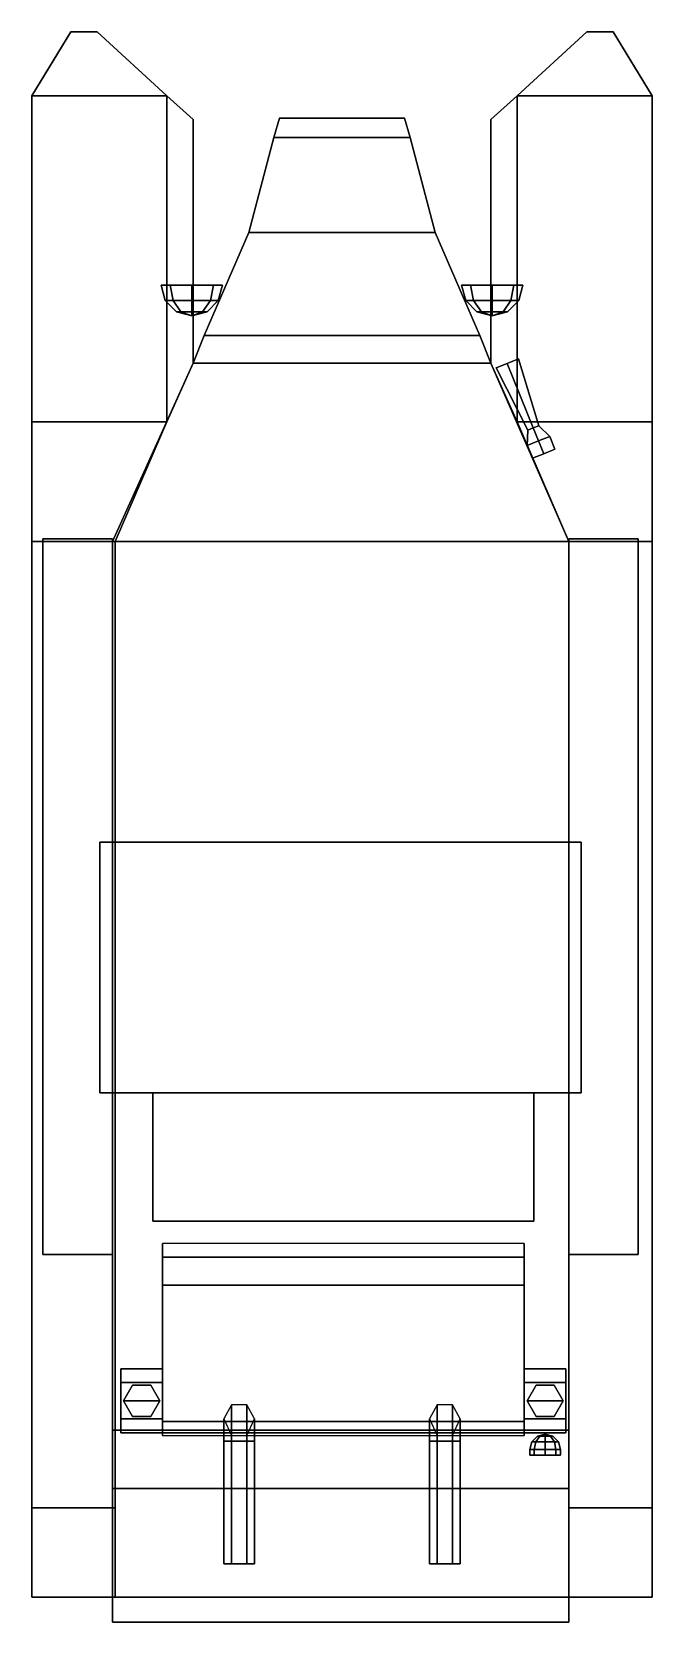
# Model space of a CAD drawing. Extents: x -1.11 to 1.11, y -2.92 to 2.79.
import ezdxf

# ---------------------------------------------------------------- set-up
doc = ezdxf.new("R2010")
doc.units = 0
doc.layers.get('0').update_dxf_attribs({"linetype": 'CONTINUOUS'})
doc.layers.add('MUDGUARD', color=5, linetype='CONTINUOUS')

msp = doc.modelspace()

# ---------------------------------------------------------------- linework, layer by layer
for points in [[(-0.225, 2.48, 0.56), (-0.245, 2.41, 0.47), (-0.245, 2.41, 0.74), (-0.225, 2.48, 0.64)], [(0.225, 2.48, 0.56), (0.245, 2.41, 0.47), (-0.245, 2.41, 0.47), (-0.225, 2.48, 0.56)], [(-0.225, 2.48, 0.64), (-0.245, 2.41, 0.74), (0.245, 2.41, 0.74), (0.225, 2.48, 0.64)], [(0.225, 2.48, 0.64), (0.225, 2.48, 0.56), (-0.225, 2.48, 0.56), (-0.225, 2.48, 0.64)], [(0.245, 2.41, 0.74), (0.245, 2.41, 0.47), (0.225, 2.48, 0.56), (0.225, 2.48, 0.64)], [(-0.245, 2.41, 0.47), (-0.335, 2.07, 0.33), (-0.335, 2.07, 0.92), (-0.245, 2.41, 0.74)], [(0.245, 2.41, 0.47), (0.335, 2.07, 0.33), (-0.335, 2.07, 0.33), (-0.245, 2.41, 0.47)], [(-0.245, 2.41, 0.74), (-0.335, 2.07, 0.92), (0.335, 2.07, 0.92), (0.245, 2.41, 0.74)], [(0.335, 2.07, 0.92), (0.335, 2.07, 0.33), (0.245, 2.41, 0.47), (0.245, 2.41, 0.74)], [(-0.335, 2.07, 0.33), (-0.495, 1.7, 0.33), (-0.495, 1.7, 1.18), (-0.335, 2.07, 0.92)], [(0.335, 2.07, 0.33), (0.495, 1.7, 0.33), (-0.495, 1.7, 0.33), (-0.335, 2.07, 0.33)], [(-0.335, 2.07, 0.92), (-0.495, 1.7, 1.18), (0.495, 1.7, 1.18), (0.335, 2.07, 0.92)], [(0.495, 1.7, 1.18), (0.495, 1.7, 0.33), (0.335, 2.07, 0.33), (0.335, 2.07, 0.92)], [(-0.4622, 1.88, 1.1028), (-0.43, 1.88, 1.025), (-0.6178, 1.88, 0.9472), (-0.65, 1.88, 1.025)], [(-0.54, 1.88, 1.135), (-0.4622, 1.88, 1.1028), (-0.65, 1.88, 1.025), (-0.6178, 1.88, 1.1028)], [(-0.6074, 1.825, 1.0924), (-0.6178, 1.88, 1.1028), (-0.65, 1.88, 1.025), (-0.6353, 1.825, 1.025)], [(-0.6353, 1.825, 1.025), (-0.65, 1.88, 1.025), (-0.6178, 1.88, 0.9472), (-0.6074, 1.825, 0.9576)], [(-0.43, 1.88, 1.025), (-0.4622, 1.88, 0.9472), (-0.54, 1.88, 0.915), (-0.6178, 1.88, 0.9472)], [(-0.6074, 1.825, 0.9576), (-0.6178, 1.88, 0.9472), (-0.54, 1.88, 0.915), (-0.54, 1.825, 0.9297)], [(-0.54, 1.825, 1.1203), (-0.54, 1.88, 1.135), (-0.6178, 1.88, 1.1028), (-0.6074, 1.825, 1.0924)], [(-0.54, 1.825, 0.9297), (-0.54, 1.88, 0.915), (-0.4622, 1.88, 0.9472), (-0.4726, 1.825, 0.9576)], [(-0.4726, 1.825, 1.0924), (-0.4622, 1.88, 1.1028), (-0.54, 1.88, 1.135), (-0.54, 1.825, 1.1203)], [(-0.4447, 1.825, 1.025), (-0.43, 1.88, 1.025), (-0.4622, 1.88, 1.1028), (-0.4726, 1.825, 1.0924)], [(-0.4726, 1.825, 0.9576), (-0.4622, 1.88, 0.9472), (-0.43, 1.88, 1.025), (-0.4447, 1.825, 1.025)], [(0.4447, 1.825, 1.025), (0.43, 1.88, 1.025), (0.4622, 1.88, 0.9472), (0.4726, 1.825, 0.9576)], [(0.4726, 1.825, 1.0924), (0.4622, 1.88, 1.1028), (0.43, 1.88, 1.025), (0.4447, 1.825, 1.025)], [(0.54, 1.88, 1.135), (0.6178, 1.88, 1.1028), (0.43, 1.88, 1.025), (0.4622, 1.88, 1.1028)], [(0.6178, 1.88, 1.1028), (0.65, 1.88, 1.025), (0.4622, 1.88, 0.9472), (0.43, 1.88, 1.025)], [(0.4726, 1.825, 0.9576), (0.4622, 1.88, 0.9472), (0.54, 1.88, 0.915), (0.54, 1.825, 0.9297)], [(0.54, 1.825, 1.1203), (0.54, 1.88, 1.135), (0.4622, 1.88, 1.1028), (0.4726, 1.825, 1.0924)], [(0.65, 1.88, 1.025), (0.6178, 1.88, 0.9472), (0.54, 1.88, 0.915), (0.4622, 1.88, 0.9472)], [(0.54, 1.825, 0.9297), (0.54, 1.88, 0.915), (0.6178, 1.88, 0.9472), (0.6074, 1.825, 0.9576)], [(0.6074, 1.825, 1.0924), (0.6178, 1.88, 1.1028), (0.54, 1.88, 1.135), (0.54, 1.825, 1.1203)], [(0.6074, 1.825, 0.9576), (0.6178, 1.88, 0.9472), (0.65, 1.88, 1.025), (0.6353, 1.825, 1.025)], [(0.6353, 1.825, 1.025), (0.65, 1.88, 1.025), (0.6178, 1.88, 1.1028), (0.6074, 1.825, 1.0924)], [(-0.5789, 1.7847, 1.0639), (-0.6074, 1.825, 1.0924), (-0.6353, 1.825, 1.025), (-0.595, 1.7847, 1.025)], [(-0.595, 1.7847, 1.025), (-0.6353, 1.825, 1.025), (-0.6074, 1.825, 0.9576), (-0.5789, 1.7847, 0.9861)], [(-0.5789, 1.7847, 0.9861), (-0.6074, 1.825, 0.9576), (-0.54, 1.825, 0.9297), (-0.54, 1.7847, 0.97)], [(-0.54, 1.7847, 1.08), (-0.54, 1.825, 1.1203), (-0.6074, 1.825, 1.0924), (-0.5789, 1.7847, 1.0639)], [(-0.54, 1.77, 1.025), (-0.5789, 1.7847, 1.0639), (-0.595, 1.7847, 1.025), (-0.54, 1.77, 1.025)], [(-0.54, 1.77, 1.025), (-0.595, 1.7847, 1.025), (-0.5789, 1.7847, 0.9861), (-0.54, 1.77, 1.025)], [(-0.54, 1.77, 1.025), (-0.54, 1.7847, 1.08), (-0.5789, 1.7847, 1.0639), (-0.54, 1.77, 1.025)], [(-0.54, 1.77, 1.025), (-0.5789, 1.7847, 0.9861), (-0.54, 1.7847, 0.97), (-0.54, 1.77, 1.025)], [(-0.54, 1.7847, 0.97), (-0.54, 1.825, 0.9297), (-0.4726, 1.825, 0.9576), (-0.5011, 1.7847, 0.9861)], [(-0.5011, 1.7847, 1.0639), (-0.4726, 1.825, 1.0924), (-0.54, 1.825, 1.1203), (-0.54, 1.7847, 1.08)], [(-0.54, 1.77, 1.025), (-0.5011, 1.7847, 1.0639), (-0.54, 1.7847, 1.08), (-0.54, 1.77, 1.025)], [(-0.54, 1.77, 1.025), (-0.485, 1.7847, 1.025), (-0.5011, 1.7847, 1.0639), (-0.54, 1.77, 1.025)], [(-0.54, 1.77, 1.025), (-0.5011, 1.7847, 0.9861), (-0.485, 1.7847, 1.025), (-0.54, 1.77, 1.025)], [(-0.54, 1.77, 1.025), (-0.54, 1.7847, 0.97), (-0.5011, 1.7847, 0.9861), (-0.54, 1.77, 1.025)], [(-0.485, 1.7847, 1.025), (-0.4447, 1.825, 1.025), (-0.4726, 1.825, 1.0924), (-0.5011, 1.7847, 1.0639)], [(-0.5011, 1.7847, 0.9861), (-0.4726, 1.825, 0.9576), (-0.4447, 1.825, 1.025), (-0.485, 1.7847, 1.025)], [(0.485, 1.7847, 1.025), (0.4447, 1.825, 1.025), (0.4726, 1.825, 0.9576), (0.5011, 1.7847, 0.9861)], [(0.5011, 1.7847, 1.0639), (0.4726, 1.825, 1.0924), (0.4447, 1.825, 1.025), (0.485, 1.7847, 1.025)], [(0.5011, 1.7847, 0.9861), (0.4726, 1.825, 0.9576), (0.54, 1.825, 0.9297), (0.54, 1.7847, 0.97)], [(0.54, 1.7847, 1.08), (0.54, 1.825, 1.1203), (0.4726, 1.825, 1.0924), (0.5011, 1.7847, 1.0639)], [(0.54, 1.77, 1.025), (0.485, 1.7847, 1.025), (0.5011, 1.7847, 0.9861), (0.54, 1.77, 1.025)], [(0.54, 1.77, 1.025), (0.5011, 1.7847, 1.0639), (0.485, 1.7847, 1.025), (0.54, 1.77, 1.025)], [(0.54, 1.77, 1.025), (0.5011, 1.7847, 0.9861), (0.54, 1.7847, 0.97), (0.54, 1.77, 1.025)], [(0.54, 1.77, 1.025), (0.54, 1.7847, 1.08), (0.5011, 1.7847, 1.0639), (0.54, 1.77, 1.025)], [(0.54, 1.7847, 0.97), (0.54, 1.825, 0.9297), (0.6074, 1.825, 0.9576), (0.5789, 1.7847, 0.9861)], [(0.5789, 1.7847, 1.0639), (0.6074, 1.825, 1.0924), (0.54, 1.825, 1.1203), (0.54, 1.7847, 1.08)], [(0.54, 1.77, 1.025), (0.54, 1.7847, 0.97), (0.5789, 1.7847, 0.9861), (0.54, 1.77, 1.025)], [(0.54, 1.77, 1.025), (0.5789, 1.7847, 0.9861), (0.595, 1.7847, 1.025), (0.54, 1.77, 1.025)], [(0.54, 1.77, 1.025), (0.595, 1.7847, 1.025), (0.5789, 1.7847, 1.0639), (0.54, 1.77, 1.025)], [(0.54, 1.77, 1.025), (0.5789, 1.7847, 1.0639), (0.54, 1.7847, 1.08), (0.54, 1.77, 1.025)], [(0.5789, 1.7847, 0.9861), (0.6074, 1.825, 0.9576), (0.6353, 1.825, 1.025), (0.595, 1.7847, 1.025)], [(0.595, 1.7847, 1.025), (0.6353, 1.825, 1.025), (0.6074, 1.825, 1.0924), (0.5789, 1.7847, 1.0639)], [(-0.495, 1.7, 0.33), (-0.535, 1.6, 0.33), (-0.535, 1.6, 1.5), (-0.495, 1.7, 1.18)], [(0.495, 1.7, 0.33), (0.535, 1.6, 0.33), (-0.535, 1.6, 0.33), (-0.495, 1.7, 0.33)], [(-0.495, 1.7, 1.18), (-0.535, 1.6, 1.5), (0.535, 1.6, 1.5), (0.495, 1.7, 1.18)], [(0.535, 1.6, 1.5), (0.535, 1.6, 0.33), (0.495, 1.7, 0.33), (0.495, 1.7, 1.18)], [(-0.535, 1.6, 0.33), (-0.825, 0.96, 0.33), (-0.825, 0.96, 1.5), (-0.535, 1.6, 1.5)], [(0.535, 1.6, 0.33), (0.815, 0.96, 0.33), (-0.825, 0.96, 0.33), (-0.535, 1.6, 0.33)], [(-0.535, 1.6, 1.5), (-0.825, 0.96, 1.5), (0.815, 0.96, 1.5), (0.535, 1.6, 1.5)], [(0.815, 0.96, 1.5), (0.815, 0.96, 0.33), (0.535, 1.6, 0.33), (0.535, 1.6, 1.5)], [(0.5939, 1.5995, 1.375), (0.5939, 1.5995, 1.275), (0.5537, 1.5833, 1.3), (0.5537, 1.5833, 1.35)], [(0.5537, 1.5833, 1.3), (0.5939, 1.5995, 1.275), (0.6875, 1.3677, 1.3), (0.6675, 1.3596, 1.3125)], [(0.5939, 1.5995, 1.375), (0.5537, 1.5833, 1.35), (0.6675, 1.3596, 1.3375), (0.6875, 1.3677, 1.35)], [(0.634, 1.6157, 1.35), (0.634, 1.6157, 1.3), (0.5939, 1.5995, 1.275), (0.5939, 1.5995, 1.375)], [(0.634, 1.6157, 1.35), (0.5939, 1.5995, 1.375), (0.6875, 1.3677, 1.35), (0.7076, 1.3758, 1.3375)], [(0.5939, 1.5995, 1.275), (0.634, 1.6157, 1.3), (0.7076, 1.3758, 1.3125), (0.6875, 1.3677, 1.3)], [(0.634, 1.6157, 1.3), (0.634, 1.6157, 1.35), (0.7076, 1.3758, 1.3375), (0.7076, 1.3758, 1.3125)], [(0.5537, 1.5833, 1.35), (0.5537, 1.5833, 1.3), (0.6675, 1.3596, 1.3125), (0.6675, 1.3596, 1.3375)], [(0.7464, 1.3376, 1.3), (0.7063, 1.3214, 1.275), (0.6875, 1.3677, 1.3), (0.7076, 1.3758, 1.3125)], [(0.7063, 1.3214, 1.375), (0.7464, 1.3376, 1.35), (0.7076, 1.3758, 1.3375), (0.6875, 1.3677, 1.35)], [(0.7464, 1.3376, 1.35), (0.7464, 1.3376, 1.3), (0.7076, 1.3758, 1.3125), (0.7076, 1.3758, 1.3375)], [(0.6661, 1.3051, 1.35), (0.7063, 1.3214, 1.375), (0.6875, 1.3677, 1.35), (0.6675, 1.3596, 1.3375)], [(0.7063, 1.3214, 1.275), (0.6661, 1.3051, 1.3), (0.6675, 1.3596, 1.3125), (0.6875, 1.3677, 1.3)], [(0.6661, 1.3051, 1.3), (0.6661, 1.3051, 1.35), (0.6675, 1.3596, 1.3375), (0.6675, 1.3596, 1.3125)], [(0.6661, 1.3051, 1.3), (0.7063, 1.3214, 1.275), (0.725, 1.275, 1.275), (0.6849, 1.2588, 1.3)], [(0.7063, 1.3214, 1.375), (0.6661, 1.3051, 1.35), (0.6849, 1.2588, 1.35), (0.725, 1.275, 1.375)], [(0.7464, 1.3376, 1.35), (0.7063, 1.3214, 1.375), (0.725, 1.275, 1.375), (0.7651, 1.2912, 1.35)], [(0.7063, 1.3214, 1.275), (0.7464, 1.3376, 1.3), (0.7651, 1.2912, 1.3), (0.725, 1.275, 1.275)], [(0.7464, 1.3376, 1.3), (0.7464, 1.3376, 1.35), (0.7651, 1.2912, 1.35), (0.7651, 1.2912, 1.3)], [(0.6661, 1.3051, 1.35), (0.6661, 1.3051, 1.3), (0.6849, 1.2588, 1.3), (0.6849, 1.2588, 1.35)], [(0.725, 1.275, 1.275), (0.725, 1.275, 1.375), (0.6849, 1.2588, 1.35), (0.6849, 1.2588, 1.3)], [(0.7651, 1.2912, 1.3), (0.7651, 1.2912, 1.35), (0.725, 1.275, 1.375), (0.725, 1.275, 1.275)], [(-1.075, 0.97, 1.37), (-1.075, 0.97, 1.22), (-1.075, -1.6, 1.22), (-1.075, -1.6, 1.37)], [(-0.825, 0.97, 1.37), (-0.825, 0.97, 1.22), (-1.075, 0.97, 1.22), (-1.075, 0.97, 1.37)], [(-1.075, -1.6, 1.37), (-0.825, -1.6, 1.37), (-0.825, 0.97, 1.37), (-1.075, 0.97, 1.37)], [(-0.825, 0.96, 0.33), (-0.825, -2.23, 0.33), (-0.825, -2.44, 1.5), (-0.825, 0.96, 1.5)], [(0.815, 0.96, 0.33), (0.815, -2.23, 0.33), (-0.825, -2.23, 0.33), (-0.825, 0.96, 0.33)], [(-0.825, 0.96, 1.5), (-0.825, -2.44, 1.5), (0.815, -2.44, 1.5), (0.815, 0.96, 1.5)], [(1.065, 0.97, 1.37), (0.815, 0.97, 1.37), (0.815, -1.6, 1.37), (1.065, -1.6, 1.37)], [(1.065, 0.97, 1.22), (0.815, 0.97, 1.22), (0.815, 0.97, 1.37), (1.065, 0.97, 1.37)], [(0.815, -2.44, 1.5), (0.815, -2.23, 0.33), (0.815, 0.96, 0.33), (0.815, 0.96, 1.5)], [(1.065, -1.6, 1.37), (1.065, -1.6, 1.22), (1.065, 0.97, 1.22), (1.065, 0.97, 1.37)], [(-0.87, -1.02, 1.57), (0.86, -1.02, 1.57), (0.86, -0.12, 1.57), (-0.87, -0.12, 1.57)], [(-0.87, -0.12, 1.57), (0.86, -0.12, 1.57), (0.86, -0.12, 1.5), (-0.87, -0.12, 1.5)], [(0.86, -0.12, 1.5), (0.86, -1.02, 1.5), (-0.87, -1.02, 1.5), (-0.87, -0.12, 1.5)], [(-0.87, -0.12, 1.5), (-0.87, -1.02, 1.5), (-0.87, -1.02, 1.57), (-0.87, -0.12, 1.57)], [(0.86, -0.12, 1.57), (0.86, -1.02, 1.57), (0.86, -1.02, 1.5), (0.86, -0.12, 1.5)], [(-0.87, -1.02, 1.5), (0.86, -1.02, 1.5), (0.86, -1.02, 1.57), (-0.87, -1.02, 1.57)], [(-0.68, -1.48, 1.57), (0.69, -1.48, 1.57), (0.69, -1.02, 1.57), (-0.68, -1.02, 1.57)], [(-0.68, -1.02, 1.5), (-0.68, -1.48, 1.5), (-0.68, -1.48, 1.57), (-0.68, -1.02, 1.57)], [(0.69, -1.02, 1.57), (0.69, -1.48, 1.57), (0.69, -1.48, 1.5), (0.69, -1.02, 1.5)], [(-0.68, -1.48, 1.5), (0.69, -1.48, 1.5), (0.69, -1.48, 1.57), (-0.68, -1.48, 1.57)], [(-0.645, -1.56, 1.5), (-0.645, -2.25, 1.5), (-0.645, -2.24, 1.6), (-0.645, -1.61, 1.6)], [(0.655, -1.61, 1.6), (0.655, -1.56, 1.5), (-0.645, -1.56, 1.5), (-0.645, -1.61, 1.6)], [(0.655, -2.24, 1.6), (0.655, -2.25, 1.5), (0.655, -1.56, 1.5), (0.655, -1.61, 1.6)], [(-1.075, -1.6, 1.22), (-0.825, -1.6, 1.22), (-0.825, -1.6, 1.37), (-1.075, -1.6, 1.37)], [(0.655, -1.71, 1.65), (0.655, -1.61, 1.6), (-0.645, -1.61, 1.6), (-0.645, -1.71, 1.65)], [(-0.645, -1.61, 1.6), (-0.645, -2.24, 1.6), (-0.645, -2.2, 1.65), (-0.645, -1.71, 1.65)], [(0.655, -2.2, 1.65), (0.655, -2.24, 1.6), (0.655, -1.61, 1.6), (0.655, -1.71, 1.65)], [(0.815, -1.6, 1.37), (0.815, -1.6, 1.22), (1.065, -1.6, 1.22), (1.065, -1.6, 1.37)], [(-0.645, -1.71, 1.65), (-0.645, -2.2, 1.65), (0.655, -2.2, 1.65), (0.655, -1.71, 1.65)], [(-0.795, -2.01, 1.5), (-0.795, -2.24, 1.5), (-0.795, -2.24, 1.59), (-0.795, -2.01, 1.59)], [(-0.645, -2.01, 1.59), (-0.645, -2.01, 1.5), (-0.795, -2.01, 1.5), (-0.795, -2.01, 1.59)], [(-0.645, -2.06, 1.65), (-0.645, -2.01, 1.59), (-0.795, -2.01, 1.59), (-0.795, -2.06, 1.65)], [(-0.795, -2.01, 1.59), (-0.795, -2.24, 1.59), (-0.795, -2.19, 1.65), (-0.795, -2.06, 1.65)], [(0.805, -2.06, 1.65), (0.805, -2.01, 1.59), (0.655, -2.01, 1.59), (0.655, -2.06, 1.65)], [(0.805, -2.01, 1.59), (0.805, -2.01, 1.5), (0.655, -2.01, 1.5), (0.655, -2.01, 1.59)], [(0.805, -2.19, 1.65), (0.805, -2.24, 1.59), (0.805, -2.01, 1.59), (0.805, -2.06, 1.65)], [(0.805, -2.24, 1.59), (0.805, -2.24, 1.5), (0.805, -2.01, 1.5), (0.805, -2.01, 1.59)], [(-0.795, -2.06, 1.65), (-0.795, -2.19, 1.65), (-0.645, -2.19, 1.65), (-0.645, -2.06, 1.65)], [(-0.7525, -2.0687, 1.65), (-0.785, -2.125, 1.65), (-0.785, -2.125, 1.7), (-0.7525, -2.0687, 1.7)], [(-0.785, -2.125, 1.7), (-0.655, -2.125, 1.7), (-0.6875, -2.0687, 1.7), (-0.7525, -2.0687, 1.7)], [(-0.6875, -2.0687, 1.65), (-0.7525, -2.0687, 1.65), (-0.7525, -2.0687, 1.7), (-0.6875, -2.0687, 1.7)], [(-0.655, -2.125, 1.65), (-0.6875, -2.0687, 1.65), (-0.6875, -2.0687, 1.7), (-0.655, -2.125, 1.7)], [(0.655, -2.06, 1.65), (0.655, -2.19, 1.65), (0.805, -2.19, 1.65), (0.805, -2.06, 1.65)], [(0.665, -2.125, 1.7), (0.795, -2.125, 1.7), (0.7625, -2.0687, 1.7), (0.6975, -2.0687, 1.7)], [(0.6975, -2.0687, 1.65), (0.665, -2.125, 1.65), (0.665, -2.125, 1.7), (0.6975, -2.0687, 1.7)], [(0.7625, -2.0687, 1.65), (0.6975, -2.0687, 1.65), (0.6975, -2.0687, 1.7), (0.7625, -2.0687, 1.7)], [(0.795, -2.125, 1.65), (0.7625, -2.0687, 1.65), (0.7625, -2.0687, 1.7), (0.795, -2.125, 1.7)], [(-0.785, -2.125, 1.65), (-0.7525, -2.1813, 1.65), (-0.7525, -2.1813, 1.7), (-0.785, -2.125, 1.7)], [(-0.7525, -2.1813, 1.7), (-0.6875, -2.1813, 1.7), (-0.655, -2.125, 1.7), (-0.785, -2.125, 1.7)], [(-0.6875, -2.1813, 1.65), (-0.655, -2.125, 1.65), (-0.655, -2.125, 1.7), (-0.6875, -2.1813, 1.7)], [(-0.3975, -2.14, 1.5), (-0.425, -2.19, 1.5), (-0.425, -2.27, 1.58), (-0.3975, -2.27, 1.6276)], [(-0.3425, -2.14, 1.5), (-0.3975, -2.14, 1.5), (-0.3975, -2.27, 1.6276), (-0.3425, -2.27, 1.6276)], [(-0.315, -2.19, 1.5), (-0.3425, -2.14, 1.5), (-0.3425, -2.27, 1.6276), (-0.315, -2.27, 1.58)], [(0.3425, -2.14, 1.5), (0.315, -2.19, 1.5), (0.315, -2.27, 1.58), (0.3425, -2.27, 1.6276)], [(0.3975, -2.14, 1.5), (0.3425, -2.14, 1.5), (0.3425, -2.27, 1.6276), (0.3975, -2.27, 1.6276)], [(0.425, -2.19, 1.5), (0.3975, -2.14, 1.5), (0.3975, -2.27, 1.6276), (0.425, -2.27, 1.58)], [(0.6975, -2.1813, 1.7), (0.7625, -2.1813, 1.7), (0.795, -2.125, 1.7), (0.665, -2.125, 1.7)], [(0.665, -2.125, 1.65), (0.6975, -2.1813, 1.65), (0.6975, -2.1813, 1.7), (0.665, -2.125, 1.7)], [(0.7625, -2.1813, 1.65), (0.795, -2.125, 1.65), (0.795, -2.125, 1.7), (0.7625, -2.1813, 1.7)], [(-0.795, -2.19, 1.65), (-0.795, -2.24, 1.59), (-0.645, -2.24, 1.59), (-0.645, -2.19, 1.65)], [(-0.7525, -2.1813, 1.65), (-0.6875, -2.1813, 1.65), (-0.6875, -2.1813, 1.7), (-0.7525, -2.1813, 1.7)], [(-0.645, -2.2, 1.65), (-0.645, -2.24, 1.6), (0.655, -2.24, 1.6), (0.655, -2.2, 1.65)], [(-0.425, -2.19, 1.5), (-0.3975, -2.25, 1.5), (-0.3975, -2.27, 1.5324), (-0.425, -2.27, 1.58)], [(-0.3425, -2.25, 1.5), (-0.315, -2.19, 1.5), (-0.315, -2.27, 1.58), (-0.3425, -2.27, 1.5324)], [(0.315, -2.19, 1.5), (0.3425, -2.25, 1.5), (0.3425, -2.27, 1.5324), (0.315, -2.27, 1.58)], [(0.3975, -2.25, 1.5), (0.425, -2.19, 1.5), (0.425, -2.27, 1.58), (0.3975, -2.27, 1.5324)], [(0.655, -2.19, 1.65), (0.655, -2.24, 1.59), (0.805, -2.24, 1.59), (0.805, -2.19, 1.65)], [(0.6975, -2.1813, 1.65), (0.7625, -2.1813, 1.65), (0.7625, -2.1813, 1.7), (0.6975, -2.1813, 1.7)], [(-0.825, -2.23, 0.33), (-0.825, -2.83, 0.67), (-0.825, -2.92, 1.14), (-0.825, -2.44, 1.5)], [(0.815, -2.23, 0.33), (0.815, -2.83, 0.67), (-0.825, -2.83, 0.67), (-0.825, -2.23, 0.33)], [(-0.795, -2.24, 1.59), (-0.795, -2.24, 1.5), (-0.645, -2.24, 1.5), (-0.645, -2.24, 1.59)], [(-0.645, -2.24, 1.6), (-0.645, -2.25, 1.5), (0.655, -2.25, 1.5), (0.655, -2.24, 1.6)], [(-0.3975, -2.27, 1.6276), (-0.425, -2.27, 1.58), (-0.425, -2.71, 1.58), (-0.3975, -2.71, 1.6276)], [(-0.425, -2.27, 1.58), (-0.3975, -2.27, 1.5324), (-0.3975, -2.71, 1.5324), (-0.425, -2.71, 1.58)], [(-0.3975, -2.25, 1.5), (-0.3425, -2.25, 1.5), (-0.3425, -2.27, 1.5324), (-0.3975, -2.27, 1.5324)], [(-0.3425, -2.27, 1.6276), (-0.3975, -2.27, 1.6276), (-0.3975, -2.71, 1.6276), (-0.3425, -2.71, 1.6276)], [(-0.3975, -2.27, 1.5324), (-0.3425, -2.27, 1.5324), (-0.3425, -2.71, 1.5324), (-0.3975, -2.71, 1.5324)], [(-0.315, -2.27, 1.58), (-0.3425, -2.27, 1.6276), (-0.3425, -2.71, 1.6276), (-0.315, -2.71, 1.58)], [(-0.3425, -2.27, 1.5324), (-0.315, -2.27, 1.58), (-0.315, -2.71, 1.58), (-0.3425, -2.71, 1.5324)], [(0.3425, -2.27, 1.6276), (0.315, -2.27, 1.58), (0.315, -2.71, 1.58), (0.3425, -2.71, 1.6276)], [(0.315, -2.27, 1.58), (0.3425, -2.27, 1.5324), (0.3425, -2.71, 1.5324), (0.315, -2.71, 1.58)], [(0.3425, -2.25, 1.5), (0.3975, -2.25, 1.5), (0.3975, -2.27, 1.5324), (0.3425, -2.27, 1.5324)], [(0.3425, -2.27, 1.5324), (0.3975, -2.27, 1.5324), (0.3975, -2.71, 1.5324), (0.3425, -2.71, 1.5324)], [(0.3975, -2.27, 1.6276), (0.3425, -2.27, 1.6276), (0.3425, -2.71, 1.6276), (0.3975, -2.71, 1.6276)], [(0.425, -2.27, 1.58), (0.3975, -2.27, 1.6276), (0.3975, -2.71, 1.6276), (0.425, -2.71, 1.58)], [(0.3975, -2.27, 1.5324), (0.425, -2.27, 1.58), (0.425, -2.71, 1.58), (0.3975, -2.71, 1.5324)], [(0.655, -2.24, 1.59), (0.655, -2.24, 1.5), (0.805, -2.24, 1.5), (0.805, -2.24, 1.59)], [(0.6824, -2.2725, 1.595), (0.675, -2.3, 1.595), (0.6911, -2.3, 1.6339), (0.6963, -2.2725, 1.6287)], [(0.6963, -2.2725, 1.5613), (0.6911, -2.3, 1.5561), (0.675, -2.3, 1.595), (0.6824, -2.2725, 1.595)], [(0.7025, -2.2524, 1.595), (0.6824, -2.2725, 1.595), (0.6963, -2.2725, 1.6287), (0.7106, -2.2524, 1.6144)], [(0.7106, -2.2524, 1.5756), (0.6963, -2.2725, 1.5613), (0.6824, -2.2725, 1.595), (0.7025, -2.2524, 1.595)], [(0.6963, -2.2725, 1.6287), (0.6911, -2.3, 1.6339), (0.73, -2.3, 1.65), (0.73, -2.2725, 1.6426)], [(0.73, -2.2725, 1.5474), (0.73, -2.3, 1.54), (0.6911, -2.3, 1.5561), (0.6963, -2.2725, 1.5613)], [(0.7106, -2.2524, 1.6144), (0.6963, -2.2725, 1.6287), (0.73, -2.2725, 1.6426), (0.73, -2.2524, 1.6225)], [(0.73, -2.2524, 1.5675), (0.73, -2.2725, 1.5474), (0.6963, -2.2725, 1.5613), (0.7106, -2.2524, 1.5756)], [(0.73, -2.245, 1.595), (0.7025, -2.2524, 1.595), (0.7106, -2.2524, 1.6144), (0.73, -2.245, 1.595)], [(0.73, -2.245, 1.595), (0.7106, -2.2524, 1.5756), (0.7025, -2.2524, 1.595), (0.73, -2.245, 1.595)], [(0.73, -2.245, 1.595), (0.7106, -2.2524, 1.6144), (0.73, -2.2524, 1.6225), (0.73, -2.245, 1.595)], [(0.73, -2.245, 1.595), (0.73, -2.2524, 1.5675), (0.7106, -2.2524, 1.5756), (0.73, -2.245, 1.595)], [(0.73, -2.245, 1.595), (0.73, -2.2524, 1.6225), (0.7494, -2.2524, 1.6144), (0.73, -2.245, 1.595)], [(0.73, -2.245, 1.595), (0.7494, -2.2524, 1.6144), (0.7575, -2.2524, 1.595), (0.73, -2.245, 1.595)], [(0.73, -2.245, 1.595), (0.7575, -2.2524, 1.595), (0.7494, -2.2524, 1.5756), (0.73, -2.245, 1.595)], [(0.73, -2.245, 1.595), (0.7494, -2.2524, 1.5756), (0.73, -2.2524, 1.5675), (0.73, -2.245, 1.595)], [(0.73, -2.2524, 1.6225), (0.73, -2.2725, 1.6426), (0.7637, -2.2725, 1.6287), (0.7494, -2.2524, 1.6144)], [(0.7494, -2.2524, 1.5756), (0.7637, -2.2725, 1.5613), (0.73, -2.2725, 1.5474), (0.73, -2.2524, 1.5675)], [(0.73, -2.2725, 1.6426), (0.73, -2.3, 1.65), (0.7689, -2.3, 1.6339), (0.7637, -2.2725, 1.6287)], [(0.7637, -2.2725, 1.5613), (0.7689, -2.3, 1.5561), (0.73, -2.3, 1.54), (0.73, -2.2725, 1.5474)], [(0.7494, -2.2524, 1.6144), (0.7637, -2.2725, 1.6287), (0.7776, -2.2725, 1.595), (0.7575, -2.2524, 1.595)], [(0.7575, -2.2524, 1.595), (0.7776, -2.2725, 1.595), (0.7637, -2.2725, 1.5613), (0.7494, -2.2524, 1.5756)], [(0.7637, -2.2725, 1.6287), (0.7689, -2.3, 1.6339), (0.785, -2.3, 1.595), (0.7776, -2.2725, 1.595)], [(0.7776, -2.2725, 1.595), (0.785, -2.3, 1.595), (0.7689, -2.3, 1.5561), (0.7637, -2.2725, 1.5613)], [(0.815, -2.92, 1.14), (0.815, -2.83, 0.67), (0.815, -2.23, 0.33), (0.815, -2.44, 1.5)], [(0.6911, -2.3, 1.6339), (0.675, -2.3, 1.595), (0.675, -2.32, 1.595), (0.6911, -2.32, 1.6339)], [(0.675, -2.3, 1.595), (0.6911, -2.3, 1.5561), (0.6911, -2.32, 1.5561), (0.675, -2.32, 1.595)], [(0.73, -2.32, 1.65), (0.6911, -2.32, 1.6339), (0.675, -2.32, 1.595), (0.7689, -2.32, 1.6339)], [(0.7689, -2.32, 1.6339), (0.675, -2.32, 1.595), (0.6911, -2.32, 1.5561), (0.785, -2.32, 1.595)], [(0.73, -2.3, 1.65), (0.6911, -2.3, 1.6339), (0.6911, -2.32, 1.6339), (0.73, -2.32, 1.65)], [(0.6911, -2.3, 1.5561), (0.73, -2.3, 1.54), (0.73, -2.32, 1.54), (0.6911, -2.32, 1.5561)], [(0.785, -2.32, 1.595), (0.6911, -2.32, 1.5561), (0.73, -2.32, 1.54), (0.7689, -2.32, 1.5561)], [(0.7689, -2.3, 1.6339), (0.73, -2.3, 1.65), (0.73, -2.32, 1.65), (0.7689, -2.32, 1.6339)], [(0.73, -2.3, 1.54), (0.7689, -2.3, 1.5561), (0.7689, -2.32, 1.5561), (0.73, -2.32, 1.54)], [(0.785, -2.3, 1.595), (0.7689, -2.3, 1.6339), (0.7689, -2.32, 1.6339), (0.785, -2.32, 1.595)], [(0.7689, -2.3, 1.5561), (0.785, -2.3, 1.595), (0.785, -2.32, 1.595), (0.7689, -2.32, 1.5561)], [(-0.825, -2.44, 1.5), (-0.825, -2.92, 1.14), (0.815, -2.92, 1.14), (0.815, -2.44, 1.5)], [(-0.3425, -2.71, 1.6276), (-0.3975, -2.71, 1.6276), (-0.425, -2.71, 1.58), (-0.315, -2.71, 1.58)], [(-0.315, -2.71, 1.58), (-0.425, -2.71, 1.58), (-0.3975, -2.71, 1.5324), (-0.3425, -2.71, 1.5324)], [(0.3975, -2.71, 1.6276), (0.3425, -2.71, 1.6276), (0.315, -2.71, 1.58), (0.425, -2.71, 1.58)], [(0.425, -2.71, 1.58), (0.315, -2.71, 1.58), (0.3425, -2.71, 1.5324), (0.3975, -2.71, 1.5324)], [(-0.825, -2.92, 1.14), (-0.825, -2.83, 0.67), (0.815, -2.83, 0.67), (0.815, -2.92, 1.14)]]:
    msp.add_3dface(points)
at = {"layer": 'MUDGUARD'}
for points in [[(-0.88, 2.79, 0.93), (-0.975, 2.79, 0.93), (-1.115, 2.56, 1.1), (-0.63, 2.56, 1.1)], [(-1.115, 2.56, 1.1), (-0.975, 2.79, 0.93), (-0.88, 2.79, 0.93), (-0.63, 2.56, 1.1)], [(1.115, 2.56, 1.1), (0.975, 2.79, 0.93), (0.88, 2.79, 0.93), (0.63, 2.56, 1.1)], [(0.88, 2.79, 0.93), (0.975, 2.79, 0.93), (1.115, 2.56, 1.1), (0.63, 2.56, 1.1)], [(-0.63, 2.56, 1.1), (-1.115, 2.56, 1.1), (-1.115, 1.39, 1.22), (-0.63, 1.39, 1.22)], [(-1.115, 1.39, 1.22), (-1.115, 2.56, 1.1), (-0.63, 2.56, 1.1), (-0.63, 1.39, 1.22)], [(-0.535, 2.475, 0.705), (-0.63, 2.56, 1.1), (-0.63, 1.39, 1.22), (-0.535, 1.6, 0.705)], [(-0.63, 1.39, 1.22), (-0.63, 2.56, 1.1), (-0.535, 2.475, 0.705), (-0.535, 1.6, 0.705)], [(0.63, 1.39, 1.22), (0.63, 2.56, 1.1), (0.535, 2.475, 0.705), (0.535, 1.6, 0.705)], [(0.535, 2.475, 0.705), (0.63, 2.56, 1.1), (0.63, 1.39, 1.22), (0.535, 1.6, 0.705)], [(0.63, 2.56, 1.1), (1.115, 2.56, 1.1), (1.115, 1.39, 1.22), (0.63, 1.39, 1.22)], [(1.115, 1.39, 1.22), (1.115, 2.56, 1.1), (0.63, 2.56, 1.1), (0.63, 1.39, 1.22)], [(-0.63, 1.39, 1.22), (-1.115, 1.39, 1.22), (-1.115, 0.96, 1.22), (-0.815, 0.96, 1.22)], [(-1.115, 0.96, 1.22), (-1.115, 1.39, 1.22), (-0.63, 1.39, 1.22), (-0.815, 0.96, 1.22)], [(1.115, 0.96, 1.22), (1.115, 1.39, 1.22), (0.63, 1.39, 1.22), (0.815, 0.96, 1.22)], [(0.63, 1.39, 1.22), (1.115, 1.39, 1.22), (1.115, 0.96, 1.22), (0.815, 0.96, 1.22)], [(-0.815, 0.96, 1.22), (-1.115, 0.96, 1.22), (-1.115, -2.51, 1.22), (-0.815, -2.51, 1.22)], [(-1.115, -2.51, 1.22), (-1.115, 0.96, 1.22), (-0.815, 0.96, 1.22), (-0.815, -2.51, 1.22)], [(1.115, -2.51, 1.22), (1.115, 0.96, 1.22), (0.815, 0.96, 1.22), (0.815, -2.51, 1.22)], [(0.815, 0.96, 1.22), (1.115, 0.96, 1.22), (1.115, -2.51, 1.22), (0.815, -2.51, 1.22)], [(-1.115, -2.51, 1.22), (-1.115, -2.83, 0.96), (-0.815, -2.83, 0.96), (-0.815, -2.51, 1.22)], [(-0.815, -2.83, 0.96), (-1.115, -2.83, 0.96), (-1.115, -2.51, 1.22), (-0.815, -2.51, 1.22)], [(1.115, -2.51, 1.22), (1.115, -2.83, 0.96), (0.815, -2.83, 0.96), (0.815, -2.51, 1.22)], [(0.815, -2.83, 0.96), (1.115, -2.83, 0.96), (1.115, -2.51, 1.22), (0.815, -2.51, 1.22)]]:
    msp.add_3dface(points, dxfattribs=at)

doc.saveas('drawing.dxf')
